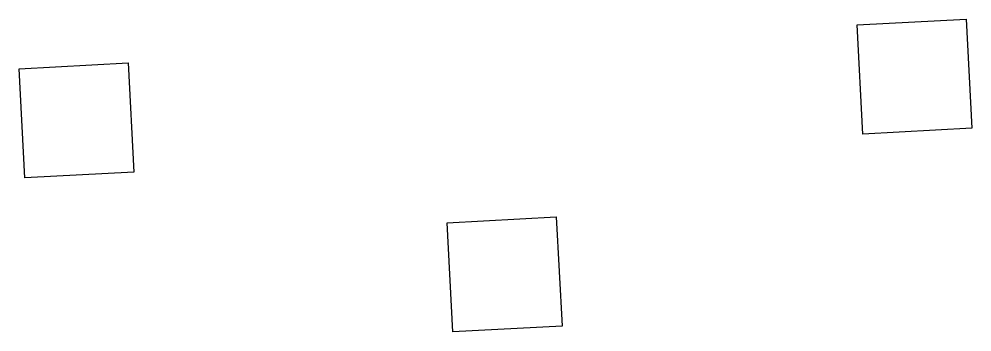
# Model space of a CAD drawing. Extents: x 6805096 to 46905100, y -25788412 to -58651.
# Drawn here: x 19197600 to 22402700, y -10397900 to -9345490 of the extents above; entities that cross this region are included whole.
import ezdxf

# ---------------------------------------------------------------- set-up
doc = ezdxf.new("R2010")
doc.units = 0

msp = doc.modelspace()

# ---------------------------------------------------------------- linework, layer by layer
at = {"layer": 'Layer 1'}
for p, q in [((22016500, -9364720), (22383400, -9345490)), ((22016500, -9364720), (22383400, -9345490)), ((22383400, -9345490), (22402700, -9712960)), ((22035800, -9732190), (22016500, -9364720)), ((22035800, -9732190), (22016500, -9364720)), ((19197600, -9512460), (19564500, -9493230)), ((19197600, -9512460), (19564500, -9493230)), ((19216900, -9879920), (19197600, -9512460)), ((19216900, -9879920), (19197600, -9512460)), ((19564500, -9493230), (19583800, -9860690)), ((22402700, -9712960), (22035800, -9732190)), ((22402700, -9712960), (22035800, -9732190)), ((19583800, -9860690), (19216900, -9879920)), ((19583800, -9860690), (19216900, -9879920)), ((20637800, -10030500), (21004700, -10011200)), ((20637800, -10030500), (21004700, -10011200)), ((20657100, -10397900), (20637800, -10030500)), ((20657100, -10397900), (20637800, -10030500)), ((21004700, -10011200), (21024000, -10378700)), ((21024000, -10378700), (20657100, -10397900)), ((21024000, -10378700), (20657100, -10397900))]:
    msp.add_line(p, q, dxfattribs=at)

doc.saveas('drawing.dxf')
